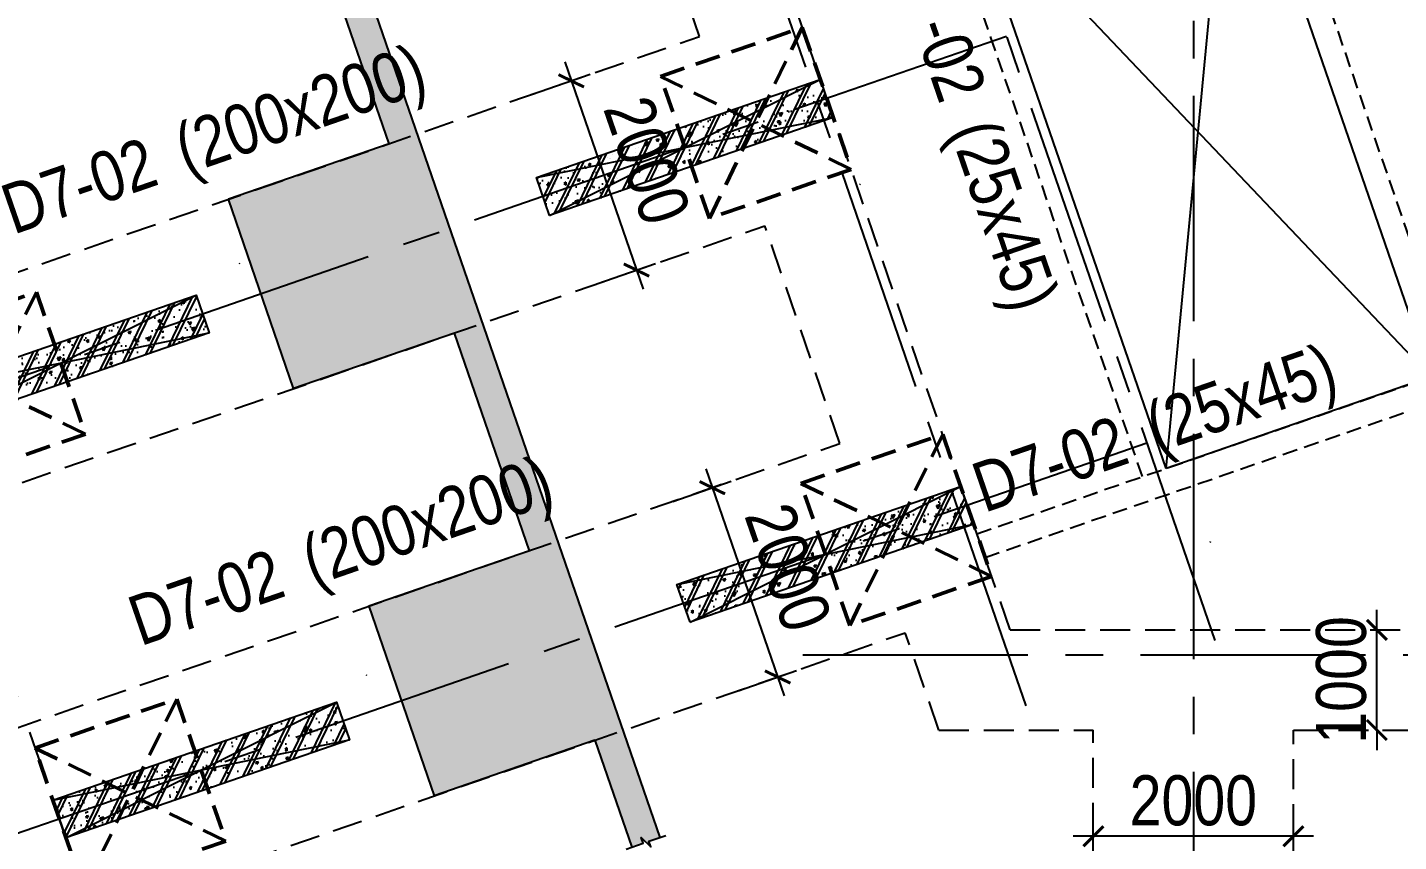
# Model space of a CAD drawing. Header units: millimetres. Extents: x -340714 to 2967022, y -655653 to 62.
# Drawn here: x 1749613 to 1763320, y -327190 to -319058 of the extents above; entities that cross this region are included whole.
import ezdxf
from ezdxf.enums import TextEntityAlignment as Align

# ---------------------------------------------------------------- set-up
doc = ezdxf.new("R2010")
doc.units = ezdxf.units.MM
doc.header["$LTSCALE"] = 100
doc.header["$PDMODE"] = 32
doc.header["$PDSIZE"] = 2.5
for name, pattern in [('CENTER2', [1.125, 0.75, -0.125, 0.125, -0.125]), ('DASHED', [4.5, 3, -1.5]), ('HIDDEN', [0.375, 0.25, -0.125])]:
    doc.linetypes.add(name, pattern=pattern)
for name, color, linetype in [('ccu11-Khuat', 9, 'DASHED'), ('ccu11-Manh', 8, 'Continuous'), ('ccu11-Thay', 7, 'Continuous'), ('ccu12-Manh', 8, 'Continuous'), ('ccu12-Text', 31, 'Continuous'), ('ccu12-Truc', 13, 'CENTER2'), ('KC2-DIM', 251, 'Continuous'), ('ST_MBDV Cot vach 220805$0$AUDIT_I_220805193045-5', 6, 'Continuous')]:
    doc.layers.add(name, color=color, linetype=linetype)
doc.layers.add('ccu12-Tencaukien', color=9, linetype='Continuous', lineweight=15)
doc.layers.add('KT-Net cot vach', color=6, linetype='Continuous', lineweight=50)
doc.styles.add('Arial Narrow', font='ARIALN.TTF')
doc.dimstyles.new('ccu12-200', dxfattribs={"dimscale": 200, "dimtxt": 2.5, "dimasz": 1, "dimexe": 1, "dimexo": 2, "dimgap": 1, "dimtad": 1, "dimdec": 0, "dimrnd": 5, "dimdsep": 46, "dimtxsty": 'Arial Narrow', "dimblk": 'ARCHTICK', "dimcen": -1, "dimdle": 1, "dimclrd": 256, "dimclre": 256, "dimclrt": 3, "dimadec": 0, "dimazin": 2, "dimtfac": 0.1, "dimtdec": 0, "dimtmove": 0, "dimatfit": 1, "dimldrblk": 'ARCHTICK', "dimfxl": 1, "dimtvp": 0.8333333333333334, "dimtolj": 1, "dimtzin": 12, "dimarcsym": 0})
doc.dimstyles.new('CCU_1-300', dxfattribs={"dimscale": 200, "dimtxt": 2.5, "dimasz": 1, "dimexe": 1, "dimexo": 2, "dimgap": 0.5, "dimtad": 1, "dimdec": 0, "dimrnd": 5, "dimdsep": 46, "dimtxsty": 'Arial Narrow', "dimblk": 'ARCHTICK', "dimcen": -1, "dimdle": 1, "dimclrd": 256, "dimclre": 256, "dimclrt": 3, "dimadec": 0, "dimazin": 2, "dimtfac": 0.1, "dimtdec": 0, "dimtix": 1, "dimtmove": 2, "dimatfit": 1, "dimfxl": 1, "dimtvp": 0.8333333333333334, "dimtolj": 1, "dimtzin": 12, "dimarcsym": 0})

# ---------------------------------------------------------------- blocks, each defined once
blk = doc.blocks.new('Grid-ST-flat-3')
at = {"layer": 'ccu12-Truc', "ltscale": 30}
for p, q in [((354060.2251921427, -35261.67722702224), (370215.9049475128, -82056.07930523856)), ((352169.7243788355, -35914.36909527634), (368325.4041342058, -82708.77117349271)), ((343189.8455156268, -39014.65546948351), (361219.3016763728, -91236.39007851167)), ((369999.3874795342, -69862.92378625314), (369999.3874795342, -104409.5824195731)), ((368131.1051668772, -76017.52440288517), (316532.349566273, -93831.89823189395)), ((369534.392683656, -80082.1011514843), (317935.6370837545, -97896.47498025041)), ((366096.2468389795, -82196.27186137065), (425824.0468603974, -82196.27186136972))]:
    blk.add_line(p, q, dxfattribs=at)
blk = doc.blocks.new('*U653')
h = blk.add_hatch()
h.set_pattern_fill('VATLIEU04', color=250, scale=40, style=0, pattern_type=2)
h.set_pattern_definition([(49.99999999999999, (-549.9999999999709, 3049.999999999996), (286.9040730403014, -25.10085399303804), [30, -330]), (355, (-549.9999999999709, 3049.999999999996), (-55.50053344520001, 300.8768534800047), [24, -264]), (100.4514, (-526.0913279999709, 3047.908263999996), (231.4037526856086, 275.7758168243814), [25.496076, -280.4568448]), (46.18420000000001, (-549.9999999999709, 3129.999999999996), (426.8964194502578, -66.20760573160723), [45, -495]), (96.6356, (-514.4253019999708, 3124.482677199996), (373.8650822194813, 389.6471483601767), [38.2441152, -420.6852]), (351.1842, (-549.9999999999709, 3129.999999999996), (373.8647780534509, 389.6474403701299), [36, -396]), (21, (-509.9999999999709, 3109.999999999996), (238.7628208473847, -161.0475562661355), [30, -330]), (326.0000000000001, (-509.9999999999709, 3109.999999999996), (97.32613276863269, 290.0600180187412), [24, -264]), (71.4514, (-490.1031067999709, 3096.579357599996), (336.089051432596, 129.012198683981), [25.496076, -280.4568448]), (37.50000000000001, (-549.9999999999709, 3049.999999999996), (4.863942126916267, 133.1575415325246), [0, -260.8, 0, -268, 0, -265]), (7.499999999999999, (-549.9999999999709, 3049.999999999996), (105.2278149768594, 157.7646847529441), [0, -152.8, 0, -254.8, 0, -101]), (327.5, (-639.1999999999709, 3049.999999999996), (213.5289744689636, -9.021948693751902), [0, -100, 0, -312, 0, -414]), (317.5, (-679.1999999999709, 3049.999999999996), (233.2744677369545, 40.04199293292709), [0, -130, 0, -207.2, 0, -294]), (45, (-549.9999999999709, 3049.999999999996), (-120.2081528017131, 120.2081528017131), []), (45, (-549.9999999999709, 3098.999999999996), (-120.2081528017131, 120.2081528017131), [])])
h.paths.add_polyline_path([(-475, -474.9999999999998), (-75, -475.0000000000038), (-74.9999999999709, 2524.999999999996), (-474.9999999999709, 2525)])
at = {"color": 6, "ltscale": 0.25}
blk.add_lwpolyline([(-475, -474.9999999999998), (-75, -475.0000000000038), (-74.9999999999709, 2524.999999999996), (-474.9999999999709, 2525)], close=True, dxfattribs=at)
at = {"layer": 'Defpoints', "linetype": 'ByBlock', "ltscale": 30}
for p, q in [((-75, -475.0000000000038), (-474.9999999999709, 2525)), ((-475, -474.9999999999998), (-74.9999999999709, 2524.999999999996))]:
    blk.add_line(p, q, dxfattribs=at)
blk = doc.blocks.new('MBCOTVACH-T7-PN')
at = {"layer": 'ST_MBDV Cot vach 220805$0$AUDIT_I_220805193045-5', "linetype": 'ByBlock', "xscale": -1, "rotation": 289.0471379532163}
for p in [(54895.98133835895, -19581.82551248513, 5.46011756935421e-05), (48657.32844023407, -21735.70875165747, 5.46011756935421e-05), (56299.26950319065, -23646.40203734512, 5.46011756935421e-05), (50060.61660506623, -25800.28527651743, 5.46011756935421e-05)]:
    blk.add_blockref('*U653', p, dxfattribs=at)
blk = doc.blocks.new('*U700')
at = {"layer": 'ccu12-Tencaukien', "color": 8, "ltscale": 10000}
blk.add_line((360.6565736538532, -155.3215232637356), (354.4065714950475, -155.3215232637356), dxfattribs=at)
at = {"layer": 'ccu12-Text', "color": 2, "style": 'Arial Narrow', "width": 0.8}
blk.add_attdef('SH', text='', height=300, dxfattribs=at).set_placement((275.6048113084853, 5.864471777974813), align=Align.BOTTOM_RIGHT)
at = {"layer": 'ccu12-Text', "color": 31, "style": 'Arial Narrow', "width": 0.8}
for tag, p in [('(', (507.5315725744504, -75.41116959831947)), ('KT', (632.605666770517, -75.41116959831947)), (')', (962.8971199221714, -75.41116959831947))]:
    blk.add_attdef(tag, text='', height=250, dxfattribs=at).set_placement(p, align=Align.BOTTOM_LEFT)
blk = doc.blocks.new('*U701')
at = {"layer": 'ccu12-Tencaukien', "color": 8, "ltscale": 10000}
blk.add_line((360.6565736538532, -155.3215232637356), (354.4065714950475, -155.3215232637356), dxfattribs=at)
at = {"layer": 'ccu12-Text', "color": 2, "style": 'Arial Narrow', "width": 0.8}
blk.add_attdef('SH', text='', height=300, dxfattribs=at).set_placement((275.6048113084853, 5.864471777974813), align=Align.BOTTOM_RIGHT)
at = {"layer": 'ccu12-Text', "color": 31, "style": 'Arial Narrow', "width": 0.8}
for tag, p in [('(', (507.5315725744504, -75.41116959831947)), ('KT', (632.605666770517, -75.41116959831947)), (')', (962.8971199221714, -75.41116959831947))]:
    blk.add_attdef(tag, text='', height=250, dxfattribs=at).set_placement(p, align=Align.BOTTOM_LEFT)
blk = doc.blocks.new('*U712')
at = {"layer": 'ccu12-Tencaukien', "color": 8, "ltscale": 10000}
blk.add_line((360.6565736538532, -155.3215232637356), (354.4065714950475, -155.3215232637356), dxfattribs=at)
at = {"layer": 'ccu12-Text', "color": 2, "style": 'Arial Narrow', "width": 0.8}
blk.add_attdef('SH', text='', height=300, dxfattribs=at).set_placement((275.6048113084853, 5.864471777974813), align=Align.BOTTOM_RIGHT)
at = {"layer": 'ccu12-Text', "color": 31, "style": 'Arial Narrow', "width": 0.8}
for tag, p in [('(', (507.5315725744504, -75.41116959831947)), ('KT', (632.605666770517, -75.41116959831947)), (')', (962.8971199221714, -75.41116959831947))]:
    blk.add_attdef(tag, text='', height=250, dxfattribs=at).set_placement(p, align=Align.BOTTOM_LEFT)
blk = doc.blocks.new('MBKC-T7-PN-1')
at = {"layer": 'ccu11-Khuat', "color": 4}
for p, q in [((59205.36199110211, -24326.61616689258), (53913.14105163561, -8997.869975199108)), ((56100.92337375507, -18398.94352537929), (54860.80882083671, -14806.99197087286)), ((47399.15616958076, -21403.30908638879), (56100.92337375553, -18398.94352537917)), ((48053.1998254885, -23293.34318261815), (56753.6152420654, -20289.44433877163)), ((57504.21089055552, -22463.52027397824), (56753.6152420654, -20289.44433877175)), ((48805.35002971487, -25466.88239308749), (57504.21089055529, -22463.52027397824)), ((49461.74597892212, -27363.71407002886), (58157.13286985061, -24354.68759636913)), ((58492.68939014687, -25326.61616689281), (58157.13286985061, -24354.68759636913)), ((59205.36199110211, -24326.61616689258), (63786.80464432249, -24326.61616689042)), ((58492.68939014687, -25326.61616689281), (60036.80449052481, -25326.61616689223)), ((60036.80449052481, -34904.68123319431), (60036.80449052481, -25326.61616689223)), ((62036.80449052481, -25326.61616689159), (65836.80449052481, -25326.61616689025)), ((62036.80449052481, -34916.02847313904), (62036.80449052481, -25326.61616689223))]:
    blk.add_line(p, q, dxfattribs=at)
at = {"layer": 'ccu11-Khuat', "ltscale": 0.5}
for p, q in [((63486.80469917739, -21253.29850953771), (61640.21379210497, -15904.70783823967)), ((60527.87014533556, -22794.99250304973), (58537.21602508752, -17028.94462645799)), ((58873.73835756653, -23366.07839845249), (63486.80469917739, -21773.42590139568)), ((58955.32484110119, -23602.39100011485), (63486.80469917762, -22037.90608338418))]:
    blk.add_line(p, q, dxfattribs=at)
at = {"layer": 'ccu11-Manh'}
for p, q in [((52997.04289009282, -19470.5869527203), (51756.89266623231, -15878.6477139364)), ((52042.83335086564, -21915.88533027028), (51390.1227083751, -20025.39099883731)), ((54400.37077138061, -23535.14976510685), (53649.75353258336, -21361.08128415339)), ((52793.45058966288, -24089.95381122385), (53447.14696579985, -25983.30319625919)), ((55054.06714751758, -25428.49915014219), (55422.80462066876, -26496.50089149456))]:
    blk.add_line(p, q, dxfattribs=at)
for points in [[(52997.04289009282, -19470.5869527203), (51390.12270837557, -20025.39099883707)], [(53649.75353258336, -21361.08128415339), (52042.83335086564, -21915.88533027028)], [(54400.37077138061, -23535.14976510685), (52793.45058966288, -24089.95381122374)], [(55054.06714751758, -25428.49915014219), (53447.14696579985, -25983.30319625908)]]:
    blk.add_lwpolyline(points, dxfattribs=at)
at = {"layer": 'ccu11-Thay'}
blk.add_lwpolyline([(60764.2391587703, -22713.38654767344), (58757.20005947584, -16900.06292735931), (61403.90118265687, -15986.29431709996), (63410.94029738917, -21799.61793208466)], close=True, dxfattribs=at)
at = {"layer": 'ccu12-Manh', "ltscale": 0.5}
for points in [[(60764.23915840522, -22713.38654661604), (61403.90118265664, -15986.29431709991)], [(58757.20005947584, -16900.06292735931), (63410.94029738917, -21799.61793208466)]]:
    blk.add_lwpolyline(points, dxfattribs=at)
blk = doc.blocks.new('_ARCHTICK')
at = {"color": 0, "linetype": 'ByBlock', "const_width": 0.15}
blk.add_lwpolyline([(-0.5, -0.5), (0.5, 0.5)], dxfattribs=at)
blk = doc.blocks.new('*D785')
at = {"layer": 'Defpoints', "color": 0, "transparency": 16777216}
for p in [(1754275.256719742, -319858.7295178673), (1755702.164665085, -321481.9336792793), (1754927.948588012, -321749.2303311687)]:
    blk.add_point(p, dxfattribs=at)
at = {"layer": 'KC2-DIM', "lineweight": -2, "transparency": 16777216}
for p, q in [((1754984.203609987, -319402.3827846478), (1755767.433851912, -321670.9837606094)), ((1754653.356882402, -319728.1911442131), (1755238.522878144, -319526.1636791508)), ((1755306.048750672, -321618.6919575146), (1755891.214746415, -321416.6644924522))]:
    blk.add_line(p, q, dxfattribs=at)
at = {"layer": 'KC2-DIM', "lineweight": -2, "transparency": 16777216, "xscale": 200, "yscale": 200, "zscale": 200}
for p, rotation in [((1755049.472796814, -319591.4328659779), 109.0471379537727), ((1755702.164665085, -321481.9336792793), 289.0471379537727)]:
    blk.add_blockref('_ARCHTICK', p, dxfattribs=dict(at, rotation=rotation))
at = {"layer": 'KC2-DIM', "color": 3, "transparency": 16777216, "insert": (1755806.178474414, -320388.1023764901), "char_height": 500, "attachment_point": 5, "rotation": 289.04713795377273, "style": 'Arial Narrow'}
blk.add_mtext('\\A1;2000', dxfattribs=at)
blk = doc.blocks.new('*D786')
at = {"layer": 'Defpoints', "color": 0, "transparency": 16777216}
for p in [(1755686.047143391, -323923.0800506811), (1757112.955088734, -325546.2842120929), (1756338.739011662, -325813.5808639823)]:
    blk.add_point(p, dxfattribs=at)
at = {"layer": 'KC2-DIM', "lineweight": -2, "transparency": 16777216}
for p, q in [((1756394.994033636, -323466.7333174616), (1757178.224275561, -325735.3342934231)), ((1756064.147306051, -323792.541677027), (1756649.313301794, -323590.5142119647)), ((1756716.839174322, -325683.0424903281), (1757302.005170064, -325481.0150252658))]:
    blk.add_line(p, q, dxfattribs=at)
at = {"layer": 'KC2-DIM', "lineweight": -2, "transparency": 16777216, "xscale": 200, "yscale": 200, "zscale": 200}
for p, rotation in [((1756460.263220463, -323655.7833987918), 109.0471379537727), ((1757112.955088734, -325546.2842120929), 289.0471379537727)]:
    blk.add_blockref('_ARCHTICK', p, dxfattribs=dict(at, rotation=rotation))
at = {"layer": 'KC2-DIM', "color": 3, "transparency": 16777216, "insert": (1757216.968898063, -324452.4529093039), "char_height": 500, "attachment_point": 5, "rotation": 289.04713795377273, "style": 'Arial Narrow'}
blk.add_mtext('\\A1;2000', dxfattribs=at)
blk = doc.blocks.new('*D796')
at = {"layer": 'Defpoints', "color": 0, "transparency": 16777216}
for p in [(1760268.525844869, -327136.7680117014), (1760268.525844869, -327734.8884580453), (1762268.525844869, -327734.8884580453)]:
    blk.add_point(p, dxfattribs=at)
at = {"layer": 'KC2-DIM', "lineweight": -2, "transparency": 16777216}
for p, q in [((1760268.525844869, -327334.8884580453), (1760268.525844869, -326936.7680117014)), ((1762268.525844869, -327334.8884580453), (1762268.525844869, -326936.7680117014)), ((1762468.525844869, -327136.7680117014), (1760068.525844869, -327136.7680117014))]:
    blk.add_line(p, q, dxfattribs=at)
at = {"layer": 'KC2-DIM', "lineweight": -2, "transparency": 16777216, "xscale": 200, "yscale": 200, "zscale": 200, "rotation": 180}
blk.add_blockref('_ARCHTICK', (1760268.525844869, -327136.7680117014), dxfattribs=at)
at = {"layer": 'KC2-DIM', "lineweight": -2, "transparency": 16777216, "xscale": 200, "yscale": 200, "zscale": 200}
blk.add_blockref('_ARCHTICK', (1762268.525844869, -327136.7680117014), dxfattribs=at)
at = {"layer": 'KC2-DIM', "color": 3, "transparency": 16777216, "insert": (1761268.525844869, -326781.4815178406), "char_height": 500, "attachment_point": 5, "style": 'Arial Narrow'}
blk.add_mtext('\\A1;2000', dxfattribs=at)
blk = doc.blocks.new('*D798')
at = {"layer": 'Defpoints', "color": 0, "transparency": 16777216}
for p in [(1762760.841044202, -325076.0699321631), (1763103.193091242, -325076.0699321631), (1762760.841044202, -326076.0699321635)]:
    blk.add_point(p, dxfattribs=at)
at = {"layer": 'KC2-DIM', "lineweight": -2, "transparency": 16777216}
for p, q in [((1763103.193091242, -325076.0699321631), (1763103.193091242, -324876.0699321631)), ((1763103.193091242, -326076.0699321635), (1763103.193091242, -325076.0699321631)), ((1763160.841044202, -325076.0699321631), (1763303.193091242, -325076.0699321631)), ((1763103.193091242, -326076.0699321635), (1763103.193091242, -326276.0699321635)), ((1763160.841044202, -326076.0699321635), (1763303.193091242, -326076.0699321635))]:
    blk.add_line(p, q, dxfattribs=at)
at = {"layer": 'KC2-DIM', "lineweight": -2, "transparency": 16777216, "xscale": 200, "yscale": 200, "zscale": 200}
for p, rotation in [((1763103.193091242, -325076.0699321631), 270), ((1763103.193091242, -326076.0699321635), 90)]:
    blk.add_blockref('_ARCHTICK', p, dxfattribs=dict(at, rotation=rotation))
at = {"layer": 'KC2-DIM', "color": 3, "transparency": 16777216, "insert": (1762747.906597381, -325576.0699321637), "char_height": 500, "attachment_point": 5, "rotation": 90, "style": 'Arial Narrow'}
blk.add_mtext('\\A1;1000', dxfattribs=at)
blk = doc.blocks.new('*U1064')
at = {"color": 6, "linetype": 'HIDDEN', "ltscale": 10}
for p, q in [((1025, -1025), (-475, 475)), ((1025, 475), (-475, -1025))]:
    blk.add_line(p, q, dxfattribs=at)
blk.add_lwpolyline([(-475, 475), (1025, 475), (1025, -1025), (-475, -1025)], close=True, dxfattribs=at)
blk = doc.blocks.new('MBDV-COTVACH-T7-PN')
at = {"layer": 'KT-Net cot vach', "rotation": 19.04713795399666}
for p in [(56313.91916608065, -19092.48685226683), (48657.39065854321, -21735.88899427338), (57717.20733091282, -23157.06337712682), (50060.67882337538, -25800.46551913326)]:
    blk.add_blockref('*U1064', p, dxfattribs=at)

msp = doc.modelspace()

# ---------------------------------------------------------------- hatches: boundary and pattern name
at = {"layer": 'Defpoints'}
h = msp.add_hatch(dxfattribs=at)
h.set_pattern_fill('BETONG', color=252, scale=30, pattern_type=2)
h.set_pattern_definition([(0, (0, 0), (0, 155.88457272), [3.75, -86.25]), (0, (0, 6.49519053), (0, 155.88457272), [3.75, -86.25]), (120, (0, 0), (-135.0000000336027, -77.94228635999997), [3.75, -86.24999999999999]), (120, (5.625, 3.24759528), (-135.0000000336027, -77.94228635999997), [3.75, -86.24999999999999]), (0, (45, 77.94228636), (0, 155.88457272), [3.75, -86.25]), (0, (45, 84.43747689), (0, 155.88457272), [3.75, -86.25]), (120, (45, 77.94228636), (-135.0000000336027, -77.94228635999997), [3.75, -86.24999999999999]), (120, (50.625, 81.18988164000001), (-135.0000000336027, -77.94228635999997), [3.75, -86.24999999999999]), (59.99999999999999, (3.75, 0), (-135.0000000336027, 77.94228636000001), [3.75, -86.25]), (59.99999999999999, (-1.875, 3.24759528), (-135.0000000336027, 77.94228636000001), [3.75, -86.25]), (59.99999999999999, (48.75, -77.94228636), (-135.0000000336027, 77.94228636000001), [3.75, -86.25]), (59.99999999999999, (43.125, -74.69469108), (-135.0000000336027, 77.94228636000001), [3.75, -86.25]), (45, (0, 0), (-31.81980515339464, 31.81980515339464), []), (49.99999999999999, (0, 0), (215.178054780226, -18.82564049477853), [22.5, -247.5]), (355, (0, 0), (-41.6254000839, 225.6576401100035), [18, -198]), (100.4514, (17.931504, -1.568802), (173.5528145142065, 206.8318626182861), [19.122057, -210.3426336]), (46.18420000000001, (0, 60), (320.1723145876933, -49.65570429870542), [33.75, -371.25]), (96.6356, (26.6810235, 55.86200789999999), (280.398811664611, 292.2353612701325), [28.6830864, -315.5139]), (351.1842, (0, 60), (280.3985835400882, 292.2355802775974), [27, -297]), (21, (30, 45), (179.0721156355385, -120.7856671996016), [22.5, -247.5]), (326.0000000000001, (30, 45), (72.99459957647451, 217.5450135140559), [18, -198]), (71.4514, (44.9226699, 34.9345182), (252.066788574447, 96.75914901298572), [19.122057, -210.3426336]), (37.50000000000001, (0, 0), (3.647956595187201, 99.86815614939344), [0, -195.6, 0, -201, 0, -198.75]), (7.499999999999999, (0, 0), (78.92086123264458, 118.3235135647081), [0, -114.6, 0, -191.1, 0, -75.75]), (327.5, (-66.9, 0), (160.1467308517227, -6.766461520313927), [0, -75, 0, -234, 0, -310.5]), (317.5, (-96.9, 0), (174.9558508027159, 30.03149469969532), [0, -97.5, 0, -155.4, 0, -220.5])])
h.paths.add_polyline_path([(1749388.022871365, -308176.5726288252), (1749274.593211479, -308215.7352673747), (1749294.174530753, -308272.4500973177), (1749198.297062261, -308178.6017567065), (1749217.878381536, -308235.3165866494), (1749104.448721649, -308274.4792251989), (1749443.042514958, -309255.173586892), (1747836.12233324, -309809.9776330088), (1748488.782368567, -311700.3253871545), (1750095.686097109, -311145.473686481), (1751335.903378086, -314737.607147775), (1749728.983196369, -315292.411193892), (1750381.693838859, -317182.9055253253), (1751988.614020577, -316628.1014792083), (1753228.764244437, -320220.0407179922), (1751621.84406272, -320774.8447641092), (1752274.55470521, -322665.3390955422), (1753881.474886928, -322110.5350494253), (1754632.092125725, -324284.6035303788), (1753025.171944008, -324839.4075764957), (1753678.868320144, -326732.756961531), (1755285.788501862, -326177.9529154141), (1755654.525975013, -327245.9546567665), (1755767.9556349, -327206.792018217), (1755748.374315625, -327150.077188274), (1755844.251784117, -327243.9255288853), (1755824.670464842, -327187.2106989423), (1755938.100124728, -327148.0480603928)])

# ---------------------------------------------------------------- linework, layer by layer
at = {"layer": 'Defpoints', "color": 252}
msp.add_line((1755938.100124728, -327148.048060393), (1749388.022871365, -308176.5726288252), dxfattribs=at)
msp.add_lwpolyline([(1755597.81114507, -327265.5359760412), (1755767.9556349, -327206.792018217), (1755748.374315625, -327150.077188274), (1755844.251784117, -327243.9255288853), (1755824.670464842, -327187.2106989423), (1755994.814954671, -327128.4667411182)], dxfattribs=at)

# ---------------------------------------------------------------- block references
msp.add_blockref('Grid-ST-flat-3', (1391269.138519133, -243129.7985158589))
at = {"layer": 'ccu11-Thay'}
msp.add_blockref('MBDV-COTVACH-T7-PN', (1700231.721354345, -300749.4537652719), dxfattribs=at)
at = {"layer": 'ccu12-Tencaukien', "extrusion": (-9.80437330037572e-07, -4.376655619254602e-07, 0.9999999999994236)}
ref = msp.add_blockref('*U712', (1758429.850346303, -320115.9058996589, -2.692173042777993), dxfattribs=dict(at, xscale=1.815893337873054, yscale=1.815893337873054, zscale=1.815893337873054, rotation=249.4698337379082))
ref.add_attrib('KT', '(25x45)', dxfattribs={"color": 31, "extrusion": (-9.80437330037572e-07, -4.376655619254602e-07, 0.9999999999994236), "height": 499.9999999999999, "rotation": 289.0210070006092, "style": 'Arial Narrow'}).set_placement((1758686.810305264, -320142.0856595952, -1.58470431714766), align=Align.BOTTOM_LEFT)
ref.add_attrib('SH', 'D7-02', dxfattribs={"color": 2, "extrusion": (-9.80437330037572e-07, -4.376655619254602e-07, 0.9999999999994236), "height": 499.9999999999999, "rotation": 289.0210070006092, "style": 'Arial Narrow'}).set_placement((1758595.411145145, -319887.0489138748, -1.584493234976846), align=Align.BOTTOM_RIGHT)
at = {"layer": 'ccu12-Tencaukien', "extrusion": (4.388134669035146e-07, -9.799241008827418e-07, 0.9999999999994236)}
ref = msp.add_blockref('*U700', (1751225.459465109, -320927.0800885896, -0.06822563775787649), dxfattribs=dict(at, xscale=1.815893337873055, yscale=1.815893337873055, zscale=1.815893337873055, rotation=339.536933714468))
ref.add_attrib('KT', '(200x200)', dxfattribs={"color": 31, "extrusion": (4.388134669035146e-07, -9.799241008827418e-07, 0.9999999999994236), "height": 499.9999999999999, "rotation": 19.08810697951405, "style": 'Arial Narrow'}).set_placement((1751251.338277366, -320670.0896463257, 1.082731940998304), align=Align.BOTTOM_LEFT)
ref.add_attrib('SH', 'D7-02', dxfattribs={"color": 2, "extrusion": (4.388134669035146e-07, -9.799241008827418e-07, 0.9999999999994236), "height": 499.9999999999999, "rotation": 19.08810697951405, "style": 'Arial Narrow'}).set_placement((1750996.40874549, -320761.7874211927, 1.082943023169119), align=Align.BOTTOM_RIGHT)
at = {"layer": 'ccu12-Tencaukien', "extrusion": (4.376655619254604e-07, -9.80437330037572e-07, 0.9999999999994236)}
ref = msp.add_blockref('*U712', (1760930.946293671, -323707.9516501465, -0.01960808828109761), dxfattribs=dict(at, xscale=1.815893337873054, yscale=1.815893337873054, zscale=1.815893337873054, rotation=339.469833737933))
ref.add_attrib('KT', '(25x45)', dxfattribs={"color": 31, "extrusion": (4.376655619254604e-07, -9.80437330037572e-07, 0.9999999999994236), "height": 499.9999999999999, "rotation": 19.02100700350106, "style": 'Arial Narrow'}).set_placement((1760957.126053608, -323450.9916911867, 1.087860637349234), align=Align.BOTTOM_LEFT)
ref.add_attrib('SH', 'D7-02', dxfattribs={"color": 2, "extrusion": (4.376655619254604e-07, -9.80437330037572e-07, 0.9999999999994236), "height": 499.9999999999999, "rotation": 19.02100700350106, "style": 'Arial Narrow'}).set_placement((1760702.089307888, -323542.390851308, 1.088071719520048), align=Align.BOTTOM_RIGHT)
at = {"layer": 'ccu12-Tencaukien', "extrusion": (4.388134669035146e-07, -9.799241008827418e-07, 0.9999999999994236)}
ref = msp.add_blockref('*U701', (1752494.930511205, -325037.858210614, -0.06822563775787671), dxfattribs=dict(at, xscale=1.815893337873055, yscale=1.815893337873055, zscale=1.815893337873055, rotation=339.536933714468))
ref.add_attrib('KT', '(200x200)', dxfattribs={"color": 31, "extrusion": (4.388134669035146e-07, -9.799241008827418e-07, 0.9999999999994236), "height": 499.9999999999999, "rotation": 19.08810697951405, "style": 'Arial Narrow'}).set_placement((1752520.809323461, -324780.86776835, 1.08731725254433), align=Align.BOTTOM_LEFT)
ref.add_attrib('SH', 'D7-02', dxfattribs={"color": 2, "extrusion": (4.388134669035146e-07, -9.799241008827418e-07, 0.9999999999994236), "height": 499.9999999999999, "rotation": 19.08810697951405, "style": 'Arial Narrow'}).set_placement((1752265.879791585, -324872.565543217, 1.087528334715145), align=Align.BOTTOM_RIGHT)
at = {"layer": 'Defpoints', "color": 252}
msp.add_blockref('MBKC-T7-PN-1', (1700231.721354345, -300749.4537652719), dxfattribs=at)
at = {"layer": 'KC2-DIM'}
msp.add_blockref('MBCOTVACH-T7-PN', (1700231.721354345, -300749.4537652719), dxfattribs=at)

# ---------------------------------------------------------------- dimensions: what is measured, and where the dimension line sits
for p1, p2, distance, picture, middle in [((1754275.256719741, -319858.7295178672), (1754927.948588012, -321749.2303311685), 819.0592372408179, '*D785', (1755806.178474414, -320388.1023764901)), ((1755686.047143391, -323923.080050681), (1756338.739011661, -325813.5808639823), 819.059237240875, '*D786', (1757216.968898063, -324452.4529093039))]:
    dim = msp.add_aligned_dim(p1=p1, p2=p2, distance=distance, dimstyle='ccu12-200', override={"dimzin": 0}, dxfattribs=at)
    dim.commit()
    dim.dimension.update_dxf_attribs({"geometry": picture, "text_midpoint": middle})
dim = msp.add_linear_dim(base=(1763103.193091242, -325076.0699321631), p1=(1762760.841044201, -326076.0699321633), p2=(1762760.841044201, -325076.0699321629), angle=90, dimstyle='CCU_1-300', dxfattribs=at)
dim.commit()
dim.dimension.update_dxf_attribs({"geometry": '*D798', "text_midpoint": (1762747.906597381, -325576.0699321637)})
dim = msp.add_linear_dim(base=(1760268.525844869, -327136.7680117014), p1=(1762268.525844869, -327734.8884580453), p2=(1760268.525844869, -327734.8884580453), dimstyle='CCU_1-300', dxfattribs=at)
dim.commit()
dim.dimension.update_dxf_attribs({"geometry": '*D796', "text_midpoint": (1761268.525844869, -326781.4815178406)})

doc.saveas('drawing.dxf')
